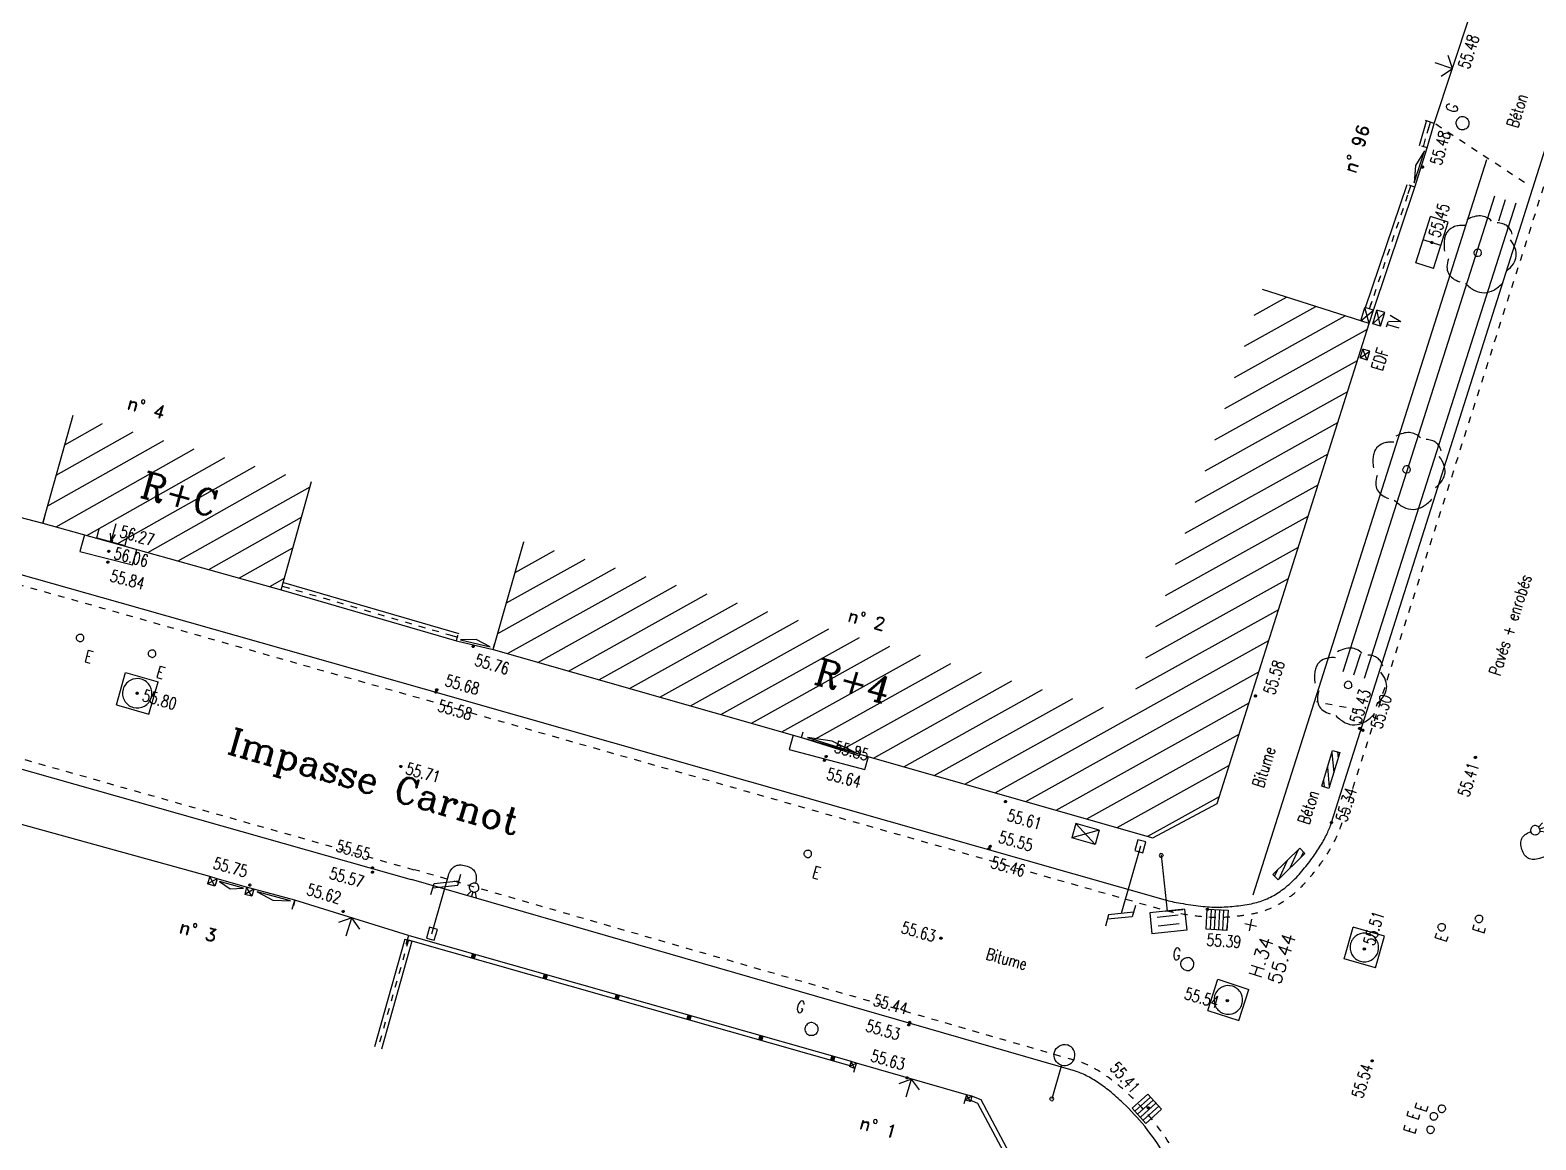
# Model space of a CAD drawing. Extents: x 661843 to 662062, y 6866352 to 6866909.
# Drawn here: x 661880.6 to 661920.9, y 6866545.06 to 6866574.75 of the extents above; entities that cross this region are included whole.
import ezdxf
from ezdxf.enums import TextEntityAlignment as Align

# ---------------------------------------------------------------- set-up
doc = ezdxf.new("R2010")
doc.units = 0
for name, pattern in [('CONTINU', [0]), ('JSI_TCO', [1, 0.5, 0.5]), ('JSI_TCO2', [1, 0.5, 0.5]), ('JSI_TIC', [0.2, 0.08, 0.01, -0.1, 0.01])]:
    doc.linetypes.add(name, pattern=pattern)
doc.layers.get('0').update_dxf_attribs({"linetype": 'CONTINUOUS'})
for name, color, linetype in [('ALTI', 140, 'CONTINUOUS'), ('BATI', 6, 'CONTINUOUS'), ('BORDURE', 7, 'CONTINU'), ('HACHURE', 7, 'CONTINUOUS'), ('LIMITE', 7, 'CONTINUOUS'), ('MOB', 6, 'CONTINUOUS'), ('NUMEROS', 1, 'CONTINUOUS'), ('OBJASS', 22, 'CONTINUOUS'), ('OBJDIVERS', 104, 'CONTINUOUS'), ('OBJEAU', 4, 'CONTINUOUS'), ('OBJEDF', 240, 'CONTINUOUS'), ('OBJEP', 220, 'CONTINUOUS'), ('OBJGAZ', 30, 'CONTINUOUS'), ('POINTS-POLYGO', 7, 'CONTINUOUS'), ('POLYGO', 240, 'CONTINUOUS'), ('SIGNAL', 6, 'CONTINUOUS'), ('TEXTE', 7, 'CONTINUOUS'), ('VEGETATION', 3, 'CONTINUOUS'), ('VOIRIE', 7, 'CONTINUOUS'), ('Z', 4, 'CONTINUOUS')]:
    doc.layers.add(name, color=color, linetype=linetype)
doc.styles.add('36-2', font='romans.shx', dxfattribs={"height": 0.36})
doc.styles.add('5-2', font='romand.shx', dxfattribs={"height": 0.35})
doc.styles.add('7-2', font='romanc.shx', dxfattribs={"height": 0.7})
doc.styles.add('ROMANS', font='romans.shx', dxfattribs={"width": 0.95, "oblique": 13.5, "height": 5})
doc.styles.get("Standard").update_dxf_attribs({"font": 'romans.shx'})
doc.linetypes.add('JSI_CLOX', pattern='A,0.8,0.1,[135,jsi_form.shx,S=0.05,R=0,X=0,Y=0],0.1', length=1)
doc.linetypes.add('JSI_HAIED', pattern='A,0.48,0.06,-0.1,[138,jsi_form.shx,S=0.05,R=0,X=-0.1,Y=0],0.06', length=0.7)
doc.linetypes.add('JSI_HAIEG', pattern='A,0.48,0.06,-0.1,[137,jsi_form.shx,S=0.05,R=0,X=-0.1,Y=0],0.06', length=0.7)
doc.linetypes.add('JSI_MUD', pattern='A,0.0001,[130,jsi_form.shx,S=0.5,R=0,X=0.875,Y=0],-0.75', length=0.7501)
doc.linetypes.add('JSI_MUG', pattern='A,0.0001,[130,jsi_form.shx,S=0.5,R=0,X=-0.125,Y=0],-0.75', length=0.7501)

# ---------------------------------------------------------------- blocks, each defined once
blk = doc.blocks.new('$B_200')
at = {"color": 0, "linetype": 'BYBLOCK', "flags": 128}
for points in [[(0, -0.5, -0.414214), (-0.5, 0, -0.414214), (0, 0.5)], [(0, -0.5, 0.414214), (0.5, 0, 0.414214), (0, 0.5)]]:
    blk.add_lwpolyline(points, format="xyb", dxfattribs=at)
blk = doc.blocks.new('$B_220')
at = {"color": 0, "linetype": 'BYBLOCK', "flags": 128}
for points in [[(0.297, 0.272, 0.039633), (0.273, 0.344, 0.053426), (0.241, 0.401, 0.147584), (0.154, 0.47, 0.071882), (0.099, 0.483, 0.058066), (0.036, 0.48, 0.043501), (-0.035, 0.463, 0.032041), (-0.113, 0.431)], [(-0.195, 0.351, 0.077685), (-0.303, 0.336, 0.115926), (-0.379, 0.292, 0.119307), (-0.426, 0.217, 0.082378), (-0.441, 0.113)], [(0.461, -0.046, 0.087593), (0.487, 0.033, 0.096392), (0.482, 0.113, 0.080457), (0.446, 0.192, 0.056881), (0.379, 0.272)], [(-0.441, 0.033, 0.03619), (-0.474, -0.044, 0.046233), (-0.492, -0.116, 0.121403), (-0.482, -0.245, 0.119181), (-0.41, -0.354, 0.044648), (-0.351, -0.401, 0.034835), (-0.277, -0.443)], [(0.379, -0.364, 0.076898), (0.431, -0.319, 0.090424), (0.461, -0.265, 0.083207), (0.472, -0.2, 0.062964), (0.461, -0.126)], [(-0.113, -0.443, 0.078382), (0.005, -0.498, 0.113914), (0.113, -0.503, 0.115194), (0.21, -0.458, 0.080222), (0.297, -0.364)]]:
    blk.add_lwpolyline(points, format="xyb", dxfattribs=at)
blk = doc.blocks.new('$B_100')
at = {"color": 0, "linetype": 'BYBLOCK', "flags": 128}
for points in [[(0, 0.625, -0.4142136), (-0.1875, 0.8125, -0.4142136), (0, 1)], [(0, 0.625, 0.4142136), (0.1875, 0.8125, 0.4142136), (0, 1)]]:
    blk.add_lwpolyline(points, format="xyb", dxfattribs=at)
blk.add_lwpolyline([(0, 0.625), (0, 0)], dxfattribs=at)
blk = doc.blocks.new('$Y_001')
at = {"color": 0, "linetype": 'BYBLOCK', "flags": 128}
for points in [[(-0.5, 0), (0.5, 0)], [(0, -0.5), (0, 0.5)]]:
    blk.add_lwpolyline(points, dxfattribs=at)
blk = doc.blocks.new('TCPOINT')
at = {"color": 0}
blk.add_point((0, 0), dxfattribs=at)
at = {"layer": 'NUMEROS', "style": '36-2'}
blk.add_attdef('MAT', (0.1, 0.1), '', height=0.36, dxfattribs=at)
at = {"layer": 'Z', "style": 'ROMANS'}
blk.add_attdef('ALT', text='', height=0.36, dxfattribs=at).set_placement((0.1, -0.1), align=Align.TOP_LEFT)
blk = doc.blocks.new('$B_130')
at = {"color": 0, "linetype": 'BYBLOCK', "flags": 128}
for points in [[(0, 0), (0, 0.812, -0.08), (0.012, 0.895, -0.117647), (0.047, 0.953, -0.117647), (0.105, 0.988, -0.08), (0.188, 1, -0.08), (0.27, 0.988, -0.117647), (0.328, 0.953, -0.117647), (0.363, 0.895, -0.08), (0.375, 0.812)], [(0.375, 0.688, -0.414214), (0.312, 0.75, -0.414214), (0.375, 0.812)], [(0.375, 0.688, 0.414214), (0.438, 0.75, 0.414214), (0.375, 0.812)]]:
    blk.add_lwpolyline(points, format="xyb", dxfattribs=at)
for points in [[(0.344, 0.688), (0.312, 0.625)], [(0.375, 0.688), (0.375, 0.625)], [(0.406, 0.688), (0.438, 0.625)]]:
    blk.add_lwpolyline(points, dxfattribs=at)
blk = doc.blocks.new('$B_134')
at = {"color": 0, "linetype": 'BYBLOCK', "flags": 128}
for points in [[(0, 0), (0, 0.812, -0.08), (0.012, 0.895, -0.117647), (0.047, 0.953, -0.117647), (0.105, 0.988, -0.08), (0.188, 1, -0.08), (0.27, 0.988, -0.117647), (0.328, 0.953, -0.117647), (0.363, 0.895, -0.08), (0.375, 0.812)], [(0.375, 0.688, -0.414214), (0.312, 0.75, -0.414214), (0.375, 0.812)], [(0.375, 0.688, 0.414214), (0.438, 0.75, 0.414214), (0.375, 0.812)]]:
    blk.add_lwpolyline(points, format="xyb", dxfattribs=at)
for points in [[(0.156, 0.719), (0.156, 0.875)], [(-0.156, 0.656), (0.156, 0.781)], [(-0.156, 0.594), (0.156, 0.719)], [(-0.156, 0.5), (-0.156, 0.656)], [(0.344, 0.688), (0.312, 0.625)], [(0.375, 0.688), (0.375, 0.625)], [(0.406, 0.688), (0.438, 0.625)]]:
    blk.add_lwpolyline(points, dxfattribs=at)
blk.add_lwpolyline([(-0.055, -0.075), (0.055, -0.075), (0.055, 0.075), (-0.055, 0.075)], close=True)
blk = doc.blocks.new('$B_137')
at = {"color": 0, "linetype": 'BYBLOCK', "flags": 128}
for points in [[(-0.156, 0.875), (0.156, 1), (0.156, 1.156)], [(-0.156, 0.781), (-0.156, 0.938), (0.156, 1.062)], [(0, 0), (0, 0.938)]]:
    blk.add_lwpolyline(points, dxfattribs=at)
blk.add_lwpolyline([(-0.055, -0.075), (0.055, -0.075), (0.055, 0.075), (-0.055, 0.075)], close=True)
blk = doc.blocks.new('$B_030')
at = {"color": 0, "linetype": 'BYBLOCK', "flags": 128}
for points in [[(0, 0), (0, 1)], [(0, 1), (1, 1)], [(0, 1), (1, 0)], [(0, 0), (1, 1)], [(1, 0), (1, 1)], [(0, 0), (1, 0)]]:
    blk.add_lwpolyline(points, dxfattribs=at)
blk = doc.blocks.new('$B_001')
at = {"color": 0, "linetype": 'BYBLOCK', "flags": 128}
for points in [[(0, 0), (0, 1)], [(0, 1), (1, 1)], [(1, 0), (1, 1)], [(0, 0), (1, 0)]]:
    blk.add_lwpolyline(points, dxfattribs=at)
blk = doc.blocks.new('$B_020')
at = {"color": 0, "linetype": 'BYBLOCK', "flags": 128}
for points in [[(0, 0), (0, 1)], [(0, 1), (1, 1)], [(1, 0), (1, 1)], [(0, 0), (1, 0)]]:
    blk.add_lwpolyline(points, dxfattribs=at)
for points in [[(0.5, 0.0625, -0.4142136), (0.0625, 0.5, -0.4142136), (0.5, 0.9375)], [(0.5, 0.0625, 0.4142136), (0.9375, 0.5, 0.4142136), (0.5, 0.9375)]]:
    blk.add_lwpolyline(points, format="xyb", dxfattribs=at)
blk = doc.blocks.new('$B_115')
at = {"color": 0, "linetype": 'BYBLOCK', "flags": 128}
for points in [[(-0.312, 1), (-0.312, 1.375), (0.312, 1.375)], [(-0.312, 1), (0.312, 1), (0.312, 1.375)], [(-0.188, 1.25), (0.188, 1.25)], [(-0.188, 1.094), (0.188, 1.094)], [(0.031, 1), (-0.281, 1)], [(0, 0), (0, 1)]]:
    blk.add_lwpolyline(points, dxfattribs=at)
blk = doc.blocks.new('$B_038')
at = {"color": 0, "linetype": 'BYBLOCK', "flags": 128}
blk.add_lwpolyline([(-0.5, 0.5), (0.5, 0.5), (0.5, -0.5), (-0.5, -0.5)], close=True, dxfattribs=at)
for points in [[(-0.344, 0.5), (-0.5, 0.188)], [(0.031, 0.5), (-0.469, -0.5)], [(0.438, 0.5), (-0.062, -0.5)], [(0.5, -0.188), (0.344, -0.5)]]:
    blk.add_lwpolyline(points, dxfattribs=at)
blk = doc.blocks.new('$B_028')
at = {"color": 0, "linetype": 'BYBLOCK', "flags": 128}
for points in [[(0, 0.5), (0, -0.5), (0.094, -0.062)], [(-0.5, -0.5), (-0.5, 0)], [(0.5, 0), (0.5, -0.5)], [(-0.094, -0.062), (0, -0.5)], [(-0.5, -0.5), (0.5, -0.5)]]:
    blk.add_lwpolyline(points, dxfattribs=at)
blk = doc.blocks.new('$B_027')
at = {"color": 0, "linetype": 'BYBLOCK', "flags": 128}
for points in [[(-0.5, -0.5), (0.5, -0.5), (0.5, -0.188)], [(-0.5, -0.5), (-0.5, -0.188)]]:
    blk.add_lwpolyline(points, dxfattribs=at)
blk.add_lwpolyline([(-0.406, -0.406), (0.406, -0.406), (0, -0.188)], close=True, dxfattribs=at)
blk = doc.blocks.new('$B_210')
at = {"linetype": 'CONTINUOUS'}
blk.add_hatch(color=0, dxfattribs=at).paths.add_polyline_path([(0, -0.5, -1), (0, 0.5, -1)])
at = {"color": 0, "linetype": 'BYBLOCK', "flags": 128}
blk.add_lwpolyline([(0, -0.5, -1), (0, 0.5, -1)], format="xyb", close=True, dxfattribs=at)
blk = doc.blocks.new('GEOCARR1')
at = {"const_width": 1}
blk.add_lwpolyline([(0, 0), (0, 1)], dxfattribs=at)

msp = doc.modelspace()

# ---------------------------------------------------------------- hatches: boundary and pattern name
at = {"layer": 'HACHURE', "linetype": 'CONTINUOUS', "ltscale": 2}
h = msp.add_hatch(dxfattribs=at)
h.set_pattern_fill('_USER', color=256, scale=0.6, angle=29.0801, style=0, pattern_type=0)
h.set_pattern_definition([(29.08015, (661958.265, 6866695.073), (-0.2916196, 0.5243644), [])])
h.paths.add_polyline_path([(661892.995, 6866558.176), (661893.818, 6866561.061), (661909.988, 6866556.449), (661913.585, 6866567.806), (661916.445, 6866566.9), (661912.378, 6866554.06), (661910.654, 6866553.139)])
h = msp.add_hatch(dxfattribs=at)
h.set_pattern_fill('_USER', color=256, scale=0.6, angle=29.4104, style=0, pattern_type=0)
h.set_pattern_definition([(29.41044, (661958.265, 6866695.073), (-0.2946375, 0.5226746), [])])
h.paths.add_polyline_path([(661880.947, 6866561.558), (661881.753, 6866564.447), (661888.132, 6866562.668), (661887.326, 6866559.778)])
at = {"layer": 'OBJASS', "linetype": 'CONTINUOUS', "ltscale": 2}
h = msp.add_hatch(dxfattribs=at)
h.set_pattern_fill('_USER', color=256, scale=0.111, angle=86.968, style=0, pattern_type=0)
h.set_pattern_definition([(86.968, (661912.66517, 6866551.19769), (-0.110845, 0.005871), [])])
h.paths.add_polyline_path([(661912.665, 6866551.198), (661912.637, 6866550.662), (661912.083, 6866550.691), (661912.111, 6866551.227)])
h = msp.add_hatch(dxfattribs=at)
h.set_pattern_fill('_USER', color=256, scale=0.1094, angle=-138.0234, style=0, pattern_type=0)
h.set_pattern_definition([(221.977, (661910.10015, 6866545.90494), (0.07317, -0.08133), [])])
h.paths.add_polyline_path([(661910.1, 6866545.905), (661910.517, 6866546.28), (661910.882, 6866545.873), (661910.466, 6866545.498)])

# ---------------------------------------------------------------- linework, layer by layer
at = {"layer": 'BATI', "linetype": 'JSI_TCO2', "ltscale": 2, "elevation": 57.333, "flags": 128}
for points in [[(661916.445, 6866566.9), (661913.585, 6866567.806)], [(661892.995, 6866558.176), (661910.654, 6866553.139), (661912.378, 6866554.06), (661916.445, 6866566.9)], [(661880.947, 6866561.558), (661881.753, 6866564.447)], [(661887.326, 6866559.778), (661888.132, 6866562.668)], [(661880.947, 6866561.558), (661887.326, 6866559.778)], [(661892.995, 6866558.176), (661893.816, 6866561.054)]]:
    msp.add_lwpolyline(points, dxfattribs=at)
at = {"layer": 'BATI', "elevation": 57.333, "flags": 128}
for points in [[(661882.061, 6866561.247), (661881.936, 6866560.801), (661883.342, 6866560.441), (661883.458, 6866560.857)], [(661901.025, 6866555.886), (661900.916, 6866555.504), (661902.942, 6866554.965), (661903.04, 6866555.311)]]:
    msp.add_lwpolyline(points, dxfattribs=at)
at = {"layer": 'BORDURE', "linetype": 'JSI_TCO', "ltscale": 2, "elevation": 57.333, "flags": 128}
for points in [[(661892.461, 6866556.747), (661910.98, 6866551.48, 0.014266), (661911.17, 6866551.432, 0.010582), (661911.393, 6866551.388, 0.014424), (661911.938, 6866551.309, 0.031782), (661912.402, 6866551.284, 0.024016), (661912.832, 6866551.309, 0.020972), (661913.289, 6866551.376, 0.051206), (661913.662, 6866551.487, 0.047701), (661914.017, 6866551.677, 0.039279), (661914.336, 6866551.926, 0.033221), (661914.64, 6866552.244, 0.016847), (661914.919, 6866552.598, 0.020983), (661915.144, 6866552.933, 0.026425), (661915.316, 6866553.25, 0.033429), (661915.434, 6866553.547), (661927.916, 6866592.875), (661929.565, 6866598.035)], [(661890.81, 6866552.015), (661873.332, 6866556.961), (661848.998, 6866563.814, -0.036735), (661848.879, 6866563.86, -0.017551), (661848.713, 6866563.943, -0.07709), (661848.645, 6866563.996, -0.05925), (661848.582, 6866564.081, -0.040867), (661848.527, 6866564.198, -0.028524), (661848.481, 6866564.344, -0.020558), (661848.443, 6866564.521, 0.020985), (661849.775, 6866568.301, -0.391105), (661850.483, 6866568.616), (661852.564, 6866568.041), (661883.007, 6866559.434), (661891.744, 6866556.956), (661892.461, 6866556.747)], [(661873.284, 6866420.403), (661876.968, 6866432.104), (661884.421, 6866455.611), (661886.063, 6866460.763), (661891.968, 6866479.359), (661905.43, 6866521.805), (661911.016, 6866539.446), (661911.398, 6866540.649, 0.028949), (661911.49, 6866541.018, 0.022625), (661911.552, 6866541.445, 0.017901), (661911.582, 6866541.928, 0.01438), (661911.581, 6866542.468, 0.023859), (661911.543, 6866542.974, 0.026093), (661911.459, 6866543.452, 0.033463), (661911.298, 6866543.982, 0.035211), (661911.071, 6866544.473, 0.044825), (661910.434, 6866545.419, 0.031728), (661909.86, 6866546.04, 0.020083), (661909.5, 6866546.357, 0.025489), (661909.157, 6866546.608, 0.032621), (661908.83, 6866546.794, 0.041564), (661908.52, 6866546.914), (661890.814, 6866552.024)]]:
    msp.add_lwpolyline(points, format="xyb", dxfattribs=at)
msp.add_lwpolyline([(661913.336, 6866551.615), (661919.588, 6866571.291)], dxfattribs=at)
at = {"layer": 'LIMITE', "linetype": 'JSI_MUD', "ltscale": 0.22}
for p, q in [((661918.02, 6866572.074, 112.83), (661918.08, 6866572.286, 112.83)), ((661917.49, 6866570.377, 112.834), (661917.56, 6866570.586, 112.832))]:
    msp.add_line(p, q, dxfattribs=at)
at = {"layer": 'LIMITE', "linetype": 'JSI_MUG', "ltscale": 0.22}
for p, q in [((661917.893, 6866571.631, 112.832), (661917.953, 6866571.843, 112.831)), ((661916.451, 6866567.291, 112.854), (661916.521, 6866567.499, 112.852))]:
    msp.add_line(p, q, dxfattribs=at)
at = {"layer": 'LIMITE', "linetype": 'JSI_MUG', "ltscale": 0.2}
msp.add_line((661887.354, 6866559.874, 113.164), (661887.546, 6866559.818, 113.161), dxfattribs=at)
at = {"layer": 'LIMITE', "linetype": 'JSI_MUD', "ltscale": 0.2}
msp.add_line((661891.855, 6866558.563, 113.094), (661892.047, 6866558.507, 113.091), dxfattribs=at)
at = {"layer": 'LIMITE', "linetype": 'JSI_TCO', "ltscale": 2, "elevation": 57.333, "flags": 128}
for points in [[(661917.787, 6866571.662), (661917.975, 6866572.316)], [(661917.998, 6866571.601), (661918.186, 6866572.256)], [(661916.347, 6866567.326), (661917.456, 6866570.621)], [(661916.555, 6866567.256), (661917.664, 6866570.551)], [(661887.382, 6866559.97), (661892.075, 6866558.603)], [(661887.326, 6866559.778), (661892.019, 6866558.411)]]:
    msp.add_lwpolyline(points, dxfattribs=at)
at = {"layer": 'LIMITE', "linetype": 'JSI_TIC', "ltscale": 2, "elevation": 57.333, "flags": 128}
for points in [[(661917.893, 6866571.631), (661918.08, 6866572.286)], [(661916.451, 6866567.291), (661917.56, 6866570.586)], [(661887.354, 6866559.874), (661892.047, 6866558.507)], [(661890.728, 6866550.401), (661889.913, 6866547.514)]]:
    msp.add_lwpolyline(points, dxfattribs=at)
at = {"layer": 'LIMITE', "linetype": 'JSI_CLOX', "ltscale": 2, "elevation": 57.333, "flags": 128}
msp.add_lwpolyline([(661885.415, 6866552.099), (661878.846, 6866553.918)], dxfattribs=at)
at = {"layer": 'LIMITE', "elevation": 57.333, "flags": 128}
for points in [[(661890.631, 6866550.429), (661889.817, 6866547.541)], [(661890.824, 6866550.374), (661890.009, 6866547.487)], [(661890.631, 6866550.429), (661890.824, 6866550.374)]]:
    msp.add_lwpolyline(points, dxfattribs=at)
at = {"layer": 'LIMITE', "ltscale": 2, "elevation": 57.333, "flags": 128}
for points in [[(661902.55, 6866547.04), (661890.728, 6866550.401)], [(661906.935, 6866544.224), (661905.972, 6866546.03), (661905.763, 6866546.114)]]:
    msp.add_lwpolyline(points, dxfattribs=at)
at = {"layer": 'LIMITE', "linetype": 'CONTINUOUS', "ltscale": 2, "elevation": 57.333, "flags": 128}
for points in [[(661902.583, 6866547.155), (661890.76, 6866550.517)], [(661907.041, 6866544.28), (661906.057, 6866546.125), (661905.808, 6866546.225)]]:
    msp.add_lwpolyline(points, dxfattribs=at)
at = {"layer": 'OBJASS', "linetype": 'JSI_TCO', "ltscale": 2, "elevation": 57.333, "flags": 128}
for points in [[(661912.665, 6866551.198), (661912.637, 6866550.662), (661912.083, 6866550.691), (661912.111, 6866551.227)], [(661910.1, 6866545.905), (661910.517, 6866546.28), (661910.882, 6866545.873), (661910.466, 6866545.498)]]:
    msp.add_lwpolyline(points, close=True, dxfattribs=at)
at = {"layer": 'VEGETATION', "linetype": 'JSI_MUD', "ltscale": 0.6}
msp.add_line((661919.912, 6866569.649, 112.676), (661920.095, 6866570.221, 112.676), dxfattribs=at)
at = {"layer": 'VEGETATION', "linetype": 'JSI_MUG', "ltscale": 0.6}
msp.add_line((661916.033, 6866557.499, 112.694), (661916.215, 6866558.07, 112.694), dxfattribs=at)
at = {"layer": 'VEGETATION', "linetype": 'JSI_HAIEG', "ltscale": 2, "elevation": 57.333, "flags": 128}
msp.add_lwpolyline([(661915.747, 6866557.59), (661919.809, 6866570.312)], dxfattribs=at)
at = {"layer": 'VEGETATION', "linetype": 'JSI_HAIED', "ltscale": 2, "elevation": 57.333, "flags": 128}
msp.add_lwpolyline([(661916.318, 6866557.407), (661920.38, 6866570.13)], dxfattribs=at)
at = {"layer": 'VOIRIE', "linetype": 'JSI_TIC', "ltscale": 2, "elevation": 57.333, "flags": 128}
for points in [[(661892.387, 6866556.487), (661910.906, 6866551.22, 0.014084), (661911.106, 6866551.17, 0.010599), (661911.34, 6866551.123, 0.014672), (661911.906, 6866551.041, 0.031621), (661912.404, 6866551.014, 0.023956), (661912.859, 6866551.04, 0.021072), (661913.339, 6866551.111, 0.051085), (661913.763, 6866551.237, 0.047988), (661914.165, 6866551.451, 0.039097), (661914.515, 6866551.724, 0.033542), (661914.847, 6866552.07, 0.016951), (661915.138, 6866552.44, 0.020903), (661915.375, 6866552.793, 0.026793), (661915.562, 6866553.138, 0.033196), (661915.691, 6866553.465), (661928.173, 6866592.793), (661929.822, 6866597.953)], [(661890.884, 6866552.275), (661873.405, 6866557.221), (661849.071, 6866564.073, -0.033335), (661848.99, 6866564.105, -0.01676), (661848.843, 6866564.18, -0.032382), (661848.839, 6866564.184, -0.05906), (661848.814, 6866564.218, -0.039183), (661848.779, 6866564.294, -0.040025), (661848.723, 6866564.494, 0.020505), (661850.029, 6866568.205, -0.37949), (661850.396, 6866568.36), (661850.404, 6866568.358), (661850.411, 6866568.355), (661852.491, 6866567.781), (661882.934, 6866559.174), (661891.67, 6866556.697), (661892.385, 6866556.488)], [(661873.542, 6866420.322), (661877.226, 6866432.022), (661884.678, 6866455.529), (661886.321, 6866460.681), (661892.226, 6866479.277), (661905.688, 6866521.724), (661911.273, 6866539.365), (661911.655, 6866540.567, 0.028529), (661911.754, 6866540.958, 0.022609), (661911.819, 6866541.407, 0.018086), (661911.852, 6866541.913, 0.014656), (661911.851, 6866542.476, 0.023976), (661911.811, 6866543.009, 0.026092), (661911.721, 6866543.513, 0.033534), (661911.55, 6866544.079, 0.035162), (661911.308, 6866544.603, 0.044895), (661910.643, 6866545.59, 0.031859), (661910.046, 6866546.235, 0.020254), (661909.668, 6866546.568, 0.025386), (661909.305, 6866546.834, 0.03313), (661908.943, 6866547.04, 0.041214), (661908.595, 6866547.174), (661890.889, 6866552.284)]]:
    msp.add_lwpolyline(points, format="xyb", dxfattribs=at)
for points in [[(661920.6, 6866570.671), (661918.186, 6866572.256)], [(661916.198, 6866556.551), (661915.03, 6866556.773)]]:
    msp.add_lwpolyline(points, dxfattribs=at)

# ---------------------------------------------------------------- block references
at = {"layer": 'ALTI', "linetype": 'CONTINUOUS'}
for p, xscale, yscale, rotation in [((661917.867, 6866571.087, 57.333), 0.0599999996620495, 0.0599999996620495, 73.99305202612642), ((661918.124, 6866569.067, 57.333), 0.060000000100923, 0.060000000100923, 72.37181731638496), ((661882.783, 6866561.08, 57.333), 0.0599999999406025, 0.0599999999406025, 344.4104424992889), ((661882.707, 6866560.804, 57.333), 0.0600000000698492, 0.0600000000698492, 345.6378723060665), ((661882.685, 6866560.512, 57.333), 0.0600000000698492, 0.0600000000698492, 345.6378723060665), ((661892.46, 6866558.261, 57.333), 0.0600000000308391, 0.0600000000308391, 343.7556710349655), ((661883.471, 6866557.005, 57.333), 0.0600000001081912, 0.0600000001081912, 344.1672767580172), ((661891.464, 6866557.037, 57.333), 0.059999999951918, 0.059999999951918, 344.1674569770893), ((661891.486, 6866557.099, 57.333), 0.059999999951918, 0.059999999951918, 344.1674569770893), ((661913.401, 6866556.934, 57.333), 0.0600000002450523, 0.0600000002450523, 72.42271061592626), ((661916.189, 6866556.067, 57.333), 0.0599999996541151, 0.0599999996541151, 72.39176393071355), ((661916.269, 6866556.016, 57.333), 0.0599999996541151, 0.0599999996541151, 72.39176393071355), ((661890.523, 6866555.048, 57.333), 0.0600000001081912, 0.0600000001081912, 344.1672767580172), ((661901.865, 6866555.211, 57.333), 0.0600000000012533, 0.0600000000012533, 345.1201240468102), ((661901.908, 6866555.315, 57.333), 0.0600000000012533, 0.0600000000012533, 345.1201240468102), ((661919.284, 6866555.291, 57.333), 0.0600000003733978, 0.0600000003733978, 252.4238735163923), ((661906.708, 6866554.107, 57.333), 0.0599999999452445, 0.0599999999452445, 344.080147229706), ((661915.434, 6866553.547, 57.333), 0.0599999996541151, 0.0599999996541151, 72.39176393071355), ((661906.267, 6866552.847, 57.333), 0.0599999999794892, 0.0599999999794892, 344.1248877161155), ((661906.301, 6866552.91, 57.333), 0.0599999999794892, 0.0599999999794892, 344.1248877161155), ((661889.765, 6866552.218, 57.333), 0.0599999999566017, 0.0599999999566017, 164.1999966108036), ((661889.768, 6866552.333, 57.333), 0.0599999999566017, 0.0599999999566017, 164.1999966108036), ((661886.483, 6866551.876, 57.333), 0.0600000001047737, 0.0600000001047737, 164.5258716261972), ((661888.981, 6866551.168, 57.333), 0.0599999999566017, 0.0599999999566017, 164.1999966108036), ((661912.111, 6866551.227, 57.333), 0.0599999999891197, 0.0599999999891197, 356.1543019334426), ((661904.981, 6866550.452, 57.333), 0.0600000000037338, 0.0600000000037338, 163.9010408940096), ((661916.31, 6866550.165, 57.333), 0.0600000003078192, 0.0600000003078192, 45.09570028333282), ((661912.645, 6866548.779, 57.333), 0.0600000000003107, 0.0600000000003107, 2.338982652707731), ((661904.121, 6866548.132, 57.333), 0.0600000000037338, 0.0600000000037338, 163.9010408940096), ((661904.144, 6866548.201, 57.333), 0.0600000000037338, 0.0600000000037338, 163.9010408940096), ((661916.523, 6866547.171, 57.333), 0.0599999998510426, 0.0599999998510426, 217.5159564976737), ((661904.076, 6866546.714, 57.333), 0.0600000000037338, 0.0600000000037338, 163.9010408940096), ((661910.535, 6866545.914, 57.333), 0.0599999999787387, 0.0599999999787387, 131.7496639439656)]:
    msp.add_blockref('$B_210', p, dxfattribs=dict(at, xscale=xscale, yscale=yscale, rotation=rotation))
at = {"layer": 'LIMITE', "linetype": 'CONTINUOUS'}
for name, p, xscale, yscale, rotation in [('$B_028', (661918.434, 6866573.801, 57.333), 3.089818896344744, 0.5000000000742785, 71.70032800695562), ('$B_027', (661917.593, 6866571.152, 57.333), 1.10204310725488, 0.5000000000742785, 72.36157517073742), ('$B_030', (661916.445, 6866566.9, 57.333), 0.3729392440183728, 0.2400000003339791, 72.81383432399451), ('$B_028', (661879.428, 6866562.211, 57.333), 3.268145714299746, 0.5000000000742785, 345.4129878726484), ('$B_028', (661882.828, 6866561.301, 57.333), 0.7810153711596907, 0.5000000000742785, 344.6891474114517), ('$B_027', (661892.565, 6866558.537, 57.333), 1.00396774840663, 0.5000000000742785, 346.5098043582868), ('$B_027', (661902.098, 6866555.818, 57.333), 1.631153947347217, 0.5000000000742785, 342.5815165580278), ('$B_030', (661885.61, 6866552.04, 57.333), 0.203932954593295, 0.2039000000960536, 163.0834444584964), ('$B_027', (661885.936, 6866551.687, 57.333), 0.8204091967274751, 0.5000000000742785, 164.21055676515), ('$B_030', (661886.59, 6866551.766, 57.333), 0.197133888442566, 0.1971000001665077, 165.3064921967666), ('$B_027', (661887.074, 6866551.375, 57.333), 1.141280911916722, 0.5000000000742785, 164.7156086238836), ('$B_028', (661889.136, 6866550.755, 57.333), 3.181402866754594, 0.5000000000742785, 162.7552052314284), ('$B_030', (661902.72, 6866547.107, 57.333), 0.1453432488181802, 0.1453000004086292, 160.6103019702758), ('$B_028', (661904.123, 6866546.444, 57.333), 3.062617398491018, 0.5000000000742785, 163.9538955577202), ('$B_030', (661905.808, 6866546.225, 57.333), 0.1487328140874974, 0.1486999999067799, 166.1460969023634)]:
    msp.add_blockref(name, p, dxfattribs=dict(at, xscale=xscale, yscale=yscale, rotation=rotation))
at = {"layer": 'LIMITE', "ltscale": 2, "xscale": 0.1199999999105407, "yscale": 0.1199999999105407, "zscale": 0.1199999999105407, "rotation": 164.1285218644257}
for p in [(661892.484, 6866550.027, 57.333), (661894.407, 6866549.48, 57.333), (661896.331, 6866548.933, 57.333), (661898.255, 6866548.386, 57.333), (661900.179, 6866547.839, 57.333), (661902.102, 6866547.292, 57.333)]:
    msp.add_blockref('GEOCARR1', p, dxfattribs=at)
at = {"layer": 'MOB', "linetype": 'CONTINUOUS'}
for name, p, xscale, yscale, rotation in [('$B_038', (661915.415, 6866554.969, 57.333), 1.001369088112055, 0.1999999996568045, 73.17430704163999), ('$B_030', (661909.218, 6866553.341, 57.333), 0.6500000000449481, 0.4000000002458762, 164.0801469327351), ('$B_115', (661910.875, 6866552.67, 57.333), 1.500000000084563, 1.500000000084563, 186.0997548352463), ('$B_200', (661910.875, 6866552.67, 57.333), 0.1000000000276692, 0.1000000000276692, 186.0997548696737), ('$B_038', (661914.294, 6866552.439, 57.333), 1.009819196932257, 0.1999999996568045, 44.51495270950536)]:
    msp.add_blockref(name, p, dxfattribs=dict(at, xscale=xscale, yscale=yscale, rotation=rotation))
at = {"layer": 'OBJASS', "linetype": 'CONTINUOUS'}
for p, xscale, yscale, rotation in [((661882.915, 6866556.695, 57.333), 0.9000207219266695, 0.9000000003201547, 344.1655782022418), ((661916.614, 6866549.662, 57.333), 0.8758434218002523, 0.875799999724646, 73.94828061964446), ((661912.12, 6866548.518, 57.333), 0.8770609385437015, 0.8770999995599807, 342.0694615120053)]:
    msp.add_blockref('$B_020', p, dxfattribs=dict(at, xscale=xscale, yscale=yscale, rotation=rotation))
at = {"layer": 'OBJDIVERS', "linetype": 'CONTINUOUS'}
for name, p, xscale, yscale, rotation in [('$B_001', (661918.362, 6866568.991, 57.333), 0.6499813608974685, 0.5000000000742785, 72.3747579295037), ('$B_001', (661918.165, 6866568.372, 57.333), 0.6499813608974685, 0.5000000000742785, 72.3747579295037), ('$B_030', (661916.749, 6866566.832, 57.333), 0.377064556489124, 0.2154999999188432, 73.16029493309914)]:
    msp.add_blockref(name, p, dxfattribs=dict(at, xscale=xscale, yscale=yscale, rotation=rotation))
at = {"layer": 'OBJEAU', "linetype": 'CONTINUOUS'}
for p, xscale, yscale, rotation in [((661881.943, 6866558.488, 57.333), 0.2000000002106377, 0.2000000002106377, 344.2131587163827), ((661883.868, 6866558.066, 57.333), 0.1999999999399435, 0.1999999999399435, 344.1672768162809), ((661901.42, 6866552.71, 57.333), 0.2000000000911994, 0.2000000000911994, 344.1248876366545), ((661919.383, 6866550.971, 57.333), 0.1999999998325377, 0.1999999998325377, 285.0440763329971), ((661918.384, 6866550.747, 57.333), 0.1999999998846383, 0.1999999998846383, 284.6259084542939), ((661918.17, 6866545.687, 57.333), 0.199999999868627, 0.199999999868627, 214.1527637321925), ((661918.385, 6866545.891, 57.333), 0.200000000050588, 0.200000000050588, 211.8219447118022), ((661918.082, 6866545.328, 57.333), 0.1999999998960098, 0.1999999998960098, 216.5073149603536)]:
    msp.add_blockref('$B_200', p, dxfattribs=dict(at, xscale=xscale, yscale=yscale, rotation=rotation))
at = {"layer": 'OBJEDF', "linetype": 'CONTINUOUS'}
for name, p, xscale, yscale, rotation in [('$B_030', (661916.388, 6866565.919, 57.333), 0.2500464960476231, 0.1999999996568045, 72.42465914682136), ('$B_137', (661910.318, 6866552.914, 57.333), 1.999999999960983, 1.999999999960983, 164.0801469206152), ('$B_134', (661891.357, 6866550.57, 57.333), 1.999999999828576, 1.999999999828576, 344.1285219306495)]:
    msp.add_blockref(name, p, dxfattribs=dict(at, xscale=xscale, yscale=yscale, rotation=rotation))
at = {"layer": 'OBJEP', "linetype": 'CONTINUOUS', "xscale": 2.00000000039763, "yscale": 2.00000000039763, "rotation": 108.2121881624809}
msp.add_blockref('$B_130', (661922.546, 6866553.095, 57.333), dxfattribs=at)
at = {"layer": 'OBJGAZ', "linetype": 'CONTINUOUS'}
for p, xscale, yscale, rotation in [((661918.938, 6866572.257, 57.333), 0.3500000000411671, 0.3500000000411671, 146.7167277107122), ((661911.577, 6866549.761, 57.333), 0.3500000000727619, 0.3500000000727619, 352.4741967040502), ((661901.516, 6866548.019, 57.333), 0.3500000001046486, 0.3500000001046486, 164.1285219210664)]:
    msp.add_blockref('$B_200', p, dxfattribs=dict(at, xscale=xscale, yscale=yscale, rotation=rotation))
at = {"layer": 'POINTS-POLYGO'}
ref = msp.add_blockref('TCPOINT', (661913.27, 6866550.808, 57.333), dxfattribs=dict(at, rotation=359.518964722964))
ref.add_attrib('MAT', 'H.34', (661913.545, 6866549.357, 57.333), dxfattribs={"layer": 'NUMEROS', "height": 0.36, "rotation": 72.2301, "style": '36-2'})
ref.add_attrib('ALT', '55.44', dxfattribs={"layer": 'Z', "height": 0.36, "rotation": 72.2301, "style": 'ROMANS'}).set_placement((661913.716, 6866549.302, 57.333), align=Align.TOP_LEFT)
at = {"layer": 'POLYGO', "linetype": 'CONTINUOUS', "xscale": 0.3200000000209822, "yscale": 0.3200000000209822, "zscale": 0.3200000000209822, "rotation": 348.0799646896258}
msp.add_blockref('$Y_001', (661913.27, 6866550.808, 112.775), dxfattribs=at)
at = {"layer": 'SIGNAL', "linetype": 'CONTINUOUS'}
for name, xscale, yscale, rotation in [('$B_100', 1.499999999999667, 1.499999999999667, 343.9010406337956), ('$B_200', 0.0999999999316563, 0.0999999999316563, 343.9010408816789)]:
    msp.add_blockref(name, (661907.949, 6866546.154, 57.333), dxfattribs=dict(at, xscale=xscale, yscale=yscale, rotation=rotation))
at = {"layer": 'VEGETATION', "linetype": 'CONTINUOUS'}
for name, p, xscale, yscale, rotation in [('$B_220', (661919.349, 6866568.791, 57.333), 2.000000000041167, 2.000000000041167, 72.37181732229601), ('$B_200', (661919.349, 6866568.791, 57.333), 0.2000000000287952, 0.2000000000287952, 72.3718173000469), ('$B_220', (661917.445, 6866562.994, 57.333), 2.000000000041167, 2.000000000041167, 72.37181732229601), ('$B_200', (661917.445, 6866562.994, 57.333), 0.2000000000287952, 0.2000000000287952, 72.3718173000469), ('$B_220', (661915.882, 6866557.227, 57.333), 1.999999999943703, 1.999999999943703, 72.29236892297901), ('$B_200', (661915.882, 6866557.227, 57.333), 0.2000000003740355, 0.2000000003740355, 72.29236893320018)]:
    msp.add_blockref(name, p, dxfattribs=dict(at, xscale=xscale, yscale=yscale, rotation=rotation))

# ---------------------------------------------------------------- texts
at = {"layer": 'ALTI', "linetype": 'CONTINUOUS', "width": 0.75}
for s, rotation, p in [('55.48', 72.387, (661918.812, 6866573.78, 57.333)), ('55.48', 73.9931, (661918.065, 6866571.197, 57.333)), ('55.84', 345.6379, (661882.8, 6866560.317, 57.333)), ('55.76', 343.7557, (661892.569, 6866558.063, 57.333)), ('55.58', 72.4227, (661913.602, 6866557.038, 57.333)), ('55.58', 344.1675, (661891.574, 6866556.84, 57.333)), ('55.30', 72.3918, (661916.47, 6866556.12, 57.333)), ('55.64', 345.1201, (661901.979, 6866555.015, 57.333)), ('55.61', 344.0801, (661906.818, 6866553.91, 57.333)), ('55.46', 344.1249, (661906.378, 6866552.649, 57.333)), ('55.39', 356.1543, (661912.102, 6866550.57, 57.333))]:
    msp.add_text(s, height=0.32, rotation=rotation, dxfattribs=at).set_placement(p, align=Align.TOP_LEFT)
for s, rotation, p in [('55.45', 72.3718, (661918.172, 6866569.219, 57.333)), ('56.06', 345.6379, (661882.862, 6866560.765, 57.333)), ('55.80', 344.1673, (661883.625, 6866556.961, 57.333)), ('55.71', 344.1673, (661890.677, 6866555.005, 57.333)), ('55.34', 72.3918, (661915.684, 6866553.583, 57.333)), ('55.51', 72.2301, (661916.423, 6866550.279, 57.333)), ('55.54', 343.6452, (661911.516, 6866548.986, 57.333))]:
    msp.add_text(s, height=0.32, rotation=rotation, dxfattribs=at).set_placement(p, align=Align.MIDDLE_LEFT)
for s, rotation, p in [('56.27', 344.4104, (661882.98, 6866561.191, 57.333)), ('55.68', 344.1675, (661891.683, 6866557.209, 57.333)), ('55.43', 72.3918, (661916.214, 6866556.171, 57.333)), ('55.85', 345.1201, (661902.104, 6866555.428, 57.333)), ('55.55', 344.1249, (661906.498, 6866553.02, 57.333))]:
    msp.add_text(s, height=0.32, rotation=rotation, dxfattribs=at).set_placement(p)
for s, rotation, p in [('55.41', 72.4239, (661919.236, 6866555.139, 57.333)), ('55.63', 343.901, (661904.827, 6866550.497, 57.333)), ('55.41', 311.7497, (661910.217, 6866546.378, 57.333)), ('55.54', 72.2301, (661916.396, 6866547.074, 57.333))]:
    msp.add_text(s, height=0.32, rotation=rotation, dxfattribs=at).set_placement(p, align=Align.MIDDLE_RIGHT)
for s, rotation, p in [('55.55', 344.2, (661889.658, 6866552.53, 57.333)), ('55.75', 344.5259, (661886.372, 6866552.073, 57.333)), ('55.62', 344.2, (661888.871, 6866551.365, 57.333)), ('55.44', 343.901, (661904.035, 6866548.399, 57.333)), ('55.63', 343.901, (661903.966, 6866546.912, 57.333))]:
    msp.add_text(s, height=0.32, rotation=rotation, dxfattribs=at).set_placement(p, align=Align.RIGHT)
for s, rotation, p in [('55.57', 344.2, (661889.567, 6866552.107, 57.333)), ('55.53', 343.901, (661903.923, 6866548.023, 57.333))]:
    msp.add_text(s, height=0.32, rotation=rotation, dxfattribs=at).set_placement(p, align=Align.TOP_RIGHT)
at = {"layer": 'BATI', "style": '7-2'}
for s, p in [('R+C', (661883.509, 6866562.279, 57.333)), ('R+4', (661901.552, 6866557.283, 57.333))]:
    msp.add_text(s, height=0.7, rotation=344.1328, dxfattribs=at).set_placement(p)
at = {"layer": 'OBJDIVERS', "linetype": 'CONTINUOUS', "width": 0.75}
msp.add_text('TV', height=0.32, rotation=73.1603, dxfattribs=at).set_placement((661916.957, 6866566.966, 57.333), align=Align.TOP_CENTER)
at = {"layer": 'OBJEAU', "linetype": 'CONTINUOUS', "width": 0.75}
for rotation, p in [(344.2132, (661882.122, 6866558.167, 57.333)), (344.1673, (661884.047, 6866557.745, 57.333)), (344.1249, (661901.599, 6866552.388, 57.333)), (72.2301, (661918.198, 6866550.43, 57.333)), (72.2301, (661919.2, 6866550.652, 57.333))]:
    msp.add_text('E', height=0.32, rotation=rotation, dxfattribs=at).set_placement(p, align=Align.TOP_LEFT)
for p in [(661917.809, 6866545.756, 57.333), (661918.027, 6866545.975, 57.333), (661917.719, 6866545.382, 57.333)]:
    msp.add_text('E', height=0.32, rotation=72.2301, dxfattribs=at).set_placement(p, align=Align.RIGHT)
at = {"layer": 'OBJEDF', "linetype": 'CONTINUOUS', "width": 0.75}
msp.add_text('EDF', height=0.32, rotation=72.4227, dxfattribs=at).set_placement((661916.578, 6866565.989, 57.333), align=Align.TOP_CENTER)
at = {"layer": 'OBJGAZ', "linetype": 'CONTINUOUS', "width": 0.75}
for rotation, p in [(72.387, (661918.842, 6866572.721, 57.333)), (344.1285, (661901.285, 6866548.433, 57.333))]:
    msp.add_text('G', height=0.32, rotation=rotation, dxfattribs=at).set_placement(p, align=Align.RIGHT)
msp.add_text('G', height=0.32, rotation=352.4742, dxfattribs=at).set_placement((661911.208, 6866550.206, 57.333), align=Align.TOP_LEFT)
at = {"layer": 'TEXTE', "linetype": 'CONTINUOUS', "width": 0.75}
for s, rotation, p in [('Béton', 72.3918, (661920.402, 6866572.595, 57.333)), ('Bitume', 72.3718, (661913.624, 6866555.033, 57.333)), ('Béton', 72.3918, (661914.815, 6866553.959, 57.333)), ('Bitume', 344.6527, (661906.743, 6866549.896, 57.333))]:
    msp.add_text(s, height=0.32, rotation=rotation, dxfattribs=at).set_placement(p, align=Align.MIDDLE_CENTER)
at = {"layer": 'TEXTE'}
for s, height, rotation, style, p in [('n° 96', 0.35, 72.4698, '5-2', (661916.073, 6866570.89, 57.333)), ('n° 4', 0.35, 344.2227, '5-2', (661883.171, 6866564.625, 57.333)), ('n° 2', 0.35, 344.2227, '5-2', (661902.454, 6866558.943, 57.333)), ('Impasse Carnot', 0.7, 344.0548, '7-2', (661885.847, 6866555.417, 57.333)), ('n° 3', 0.35, 344.2227, '5-2', (661884.563, 6866550.611, 57.333)), ('n° 1', 0.35, 344.2227, '5-2', (661902.769, 6866545.365, 57.333))]:
    msp.add_text(s, height=height, rotation=rotation, dxfattribs=dict(at, style=style)).set_placement(p)
at = {"layer": 'TEXTE', "linetype": 'CONTINUOUS', "width": 0.75}
msp.add_text('Pavés + enrobés', height=0.32, rotation=72.2301, dxfattribs=at).set_placement((661919.639, 6866557.552, 57.333), align=Align.TOP_LEFT)

doc.saveas('drawing.dxf')
